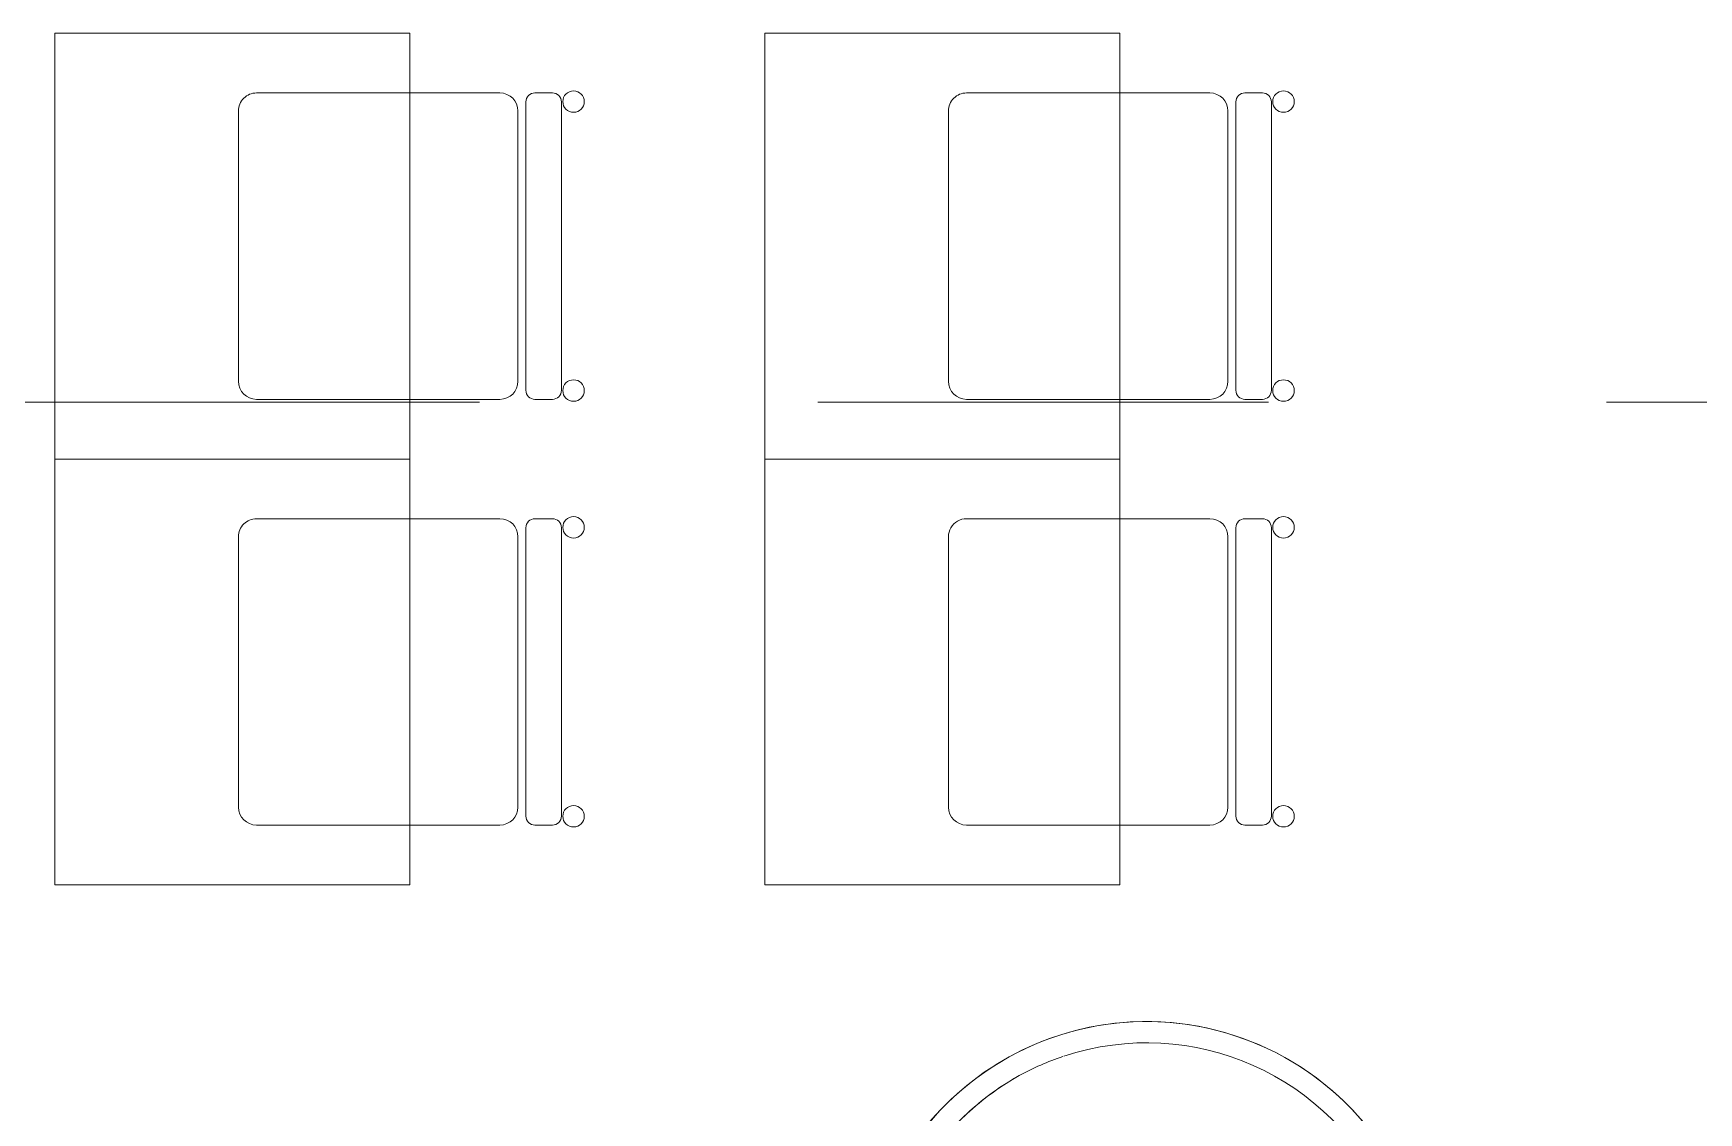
# Model space of a CAD drawing. Header units: millimetres. Extents: x 957 to 217451, y -8553 to 29000.
# Drawn here: x 39093 to 41439, y 2599 to 4120 of the extents above; entities that cross this region are included whole.
import ezdxf

# ---------------------------------------------------------------- set-up
doc = ezdxf.new("R2010")
doc.units = ezdxf.units.MM
doc.linetypes.add('Осевая', pattern=[3175, 635, -476.25, 1587.5, -476.25])
doc.layers.add('I-FURN-1', color=9, linetype='Continuous', lineweight=9, true_color=0x808080)
doc.layers.add('Оси-2', color=7, linetype='Осевая', lineweight=9)

# ---------------------------------------------------------------- blocks, each defined once
blk = doc.blocks.new('ПУФ - 1_53-25461890-План расстановки мебели и оборудования 3 этажа в осях 1-12')
at = {"layer": 'I-FURN-1'}
for radius, start, end in [(400, 0, 180), (400, 0, 160), (370, 52.9412, 180), (370, 42.3529, 158.8235), (370, 0, 52.9412), (370, 0, 42.3529), (400, 160, 180), (370, 158.8235, 180), (400, 180, 360), (400, 180, 240), (370, 180, 349.4118), (370, 180, 349.4118), (400, 240, 0), (370, 349.5929, 0), (370, 349.5929, 360)]:
    blk.add_arc((0, 0), radius, start, end, dxfattribs=at)
blk = doc.blocks.new('Стол базовый прямоугольный - 1_7а-25476368-План расстановки мебели и оборудования 3 этажа в осях 1-12')
at = {"layer": 'I-FURN-1'}
for p, q in [((250, 300), (-250, 300)), ((-250, 300), (-250, -300)), ((250, -300), (250, 300)), ((-250, -300), (250, -300))]:
    blk.add_line(p, q, dxfattribs=at)
blk = doc.blocks.new('Стул Breuer - 1_9а-25403171-План расстановки мебели и оборудования 3 этажа в осях 1-12')
at = {"layer": 'I-FURN-1'}
for p, q in [((190.5, 241.3), (-190.5, 241.3)), ((-215.9, 215.9), (-215.9, 0)), ((215.9, 0), (215.9, 215.9)), ((-215.9, 0), (-215.9, -127)), ((215.9, -127), (215.9, 0)), ((203.2, -163.5), (-203.2, -163.5)), ((-190.5, -152.4), (190.5, -152.4)), ((-215.9, -176.2), (-215.9, -200.8)), ((215.9, -200.8), (215.9, -176.2)), ((-203.2, -213.5), (203.2, -213.5))]:
    blk.add_line(p, q, dxfattribs=at)
for centre, radius, start, end in [((-190.5, 215.9), 25.4, 90, 180), ((190.5, 215.9), 25.4, 0, 90), ((-190.5, -127), 25.4, 180, 270), ((190.5, -127), 25.4, 270, 360), ((-203.2, -176.2), 12.7, 90, 180), ((203.2, -176.2), 12.7, 360, 90), ((-203.2, -200.8), 12.7, 180, 270), ((203.2, -200.8), 12.7, 270, 360), ((-203.5, -230.6), 15.1, 360, 180), ((-203.5, -230.6), 15.1, 180, 360), ((203.7, -230.6), 15.1, 360, 180), ((203.7, -230.6), 15.1, 180, 360)]:
    blk.add_arc(centre, radius, start, end, dxfattribs=at)
blk = doc.blocks.new('Стул Breuer - 1_9а-V61-План расстановки мебели и оборудования 3 этажа в осях 1-12')
at = {"layer": 'I-FURN-1'}
for p, q in [((190.5, 241.3), (-190.5, 241.3)), ((-215.9, 215.9), (-215.9, 0)), ((215.9, 0), (215.9, 215.9)), ((-215.9, 0), (-215.9, -127)), ((215.9, -127), (215.9, 0)), ((203.2, -163.5), (-203.2, -163.5)), ((-190.5, -152.4), (190.5, -152.4)), ((-215.9, -176.2), (-215.9, -200.8)), ((215.9, -200.8), (215.9, -176.2)), ((-203.2, -213.5), (203.2, -213.5))]:
    blk.add_line(p, q, dxfattribs=at)
for centre, radius, start, end in [((-190.5, 215.9), 25.4, 90, 180), ((190.5, 215.9), 25.4, 30, 90), ((190.5, 215.9), 25.4, 0, 30), ((-190.5, -127), 25.4, 180, 270), ((190.5, -127), 25.4, 270, 360), ((-203.2, -176.2), 12.7, 90, 180), ((203.2, -176.2), 12.7, 360, 90), ((-203.2, -200.8), 12.7, 180, 270), ((203.2, -200.8), 12.7, 270, 360), ((-203.5, -230.6), 15.1, 360, 180), ((-203.5, -230.6), 15.1, 180, 360), ((203.7, -230.6), 15.1, 360, 180), ((203.7, -230.6), 15.1, 180, 360)]:
    blk.add_arc(centre, radius, start, end, dxfattribs=at)

msp = doc.modelspace()

# ---------------------------------------------------------------- linework, layer by layer
at = {"layer": 'Оси-2'}
msp.add_line((27497.7, 3600), (65753.2, 3600), dxfattribs=at)

# ---------------------------------------------------------------- block references
at = {"layer": 'I-FURN-1'}
for p in [(39373.2, 3820.1), (40373.2, 3820.1), (39373.2, 3220.1), (40373.2, 3220.1)]:
    msp.add_blockref('Стол базовый прямоугольный - 1_7а-25476368-План расстановки мебели и оборудования 3 этажа в осях 1-12', p, dxfattribs=at)
for name, p, rotation in [('Стул Breuer - 1_9а-25403171-План расстановки мебели и оборудования 3 этажа в осях 1-12', (39623.2, 3820.1), 89.99999999999959), ('Стул Breuer - 1_9а-25403171-План расстановки мебели и оборудования 3 этажа в осях 1-12', (40623.2, 3820.1), 89.99999999999959), ('Стул Breuer - 1_9а-25403171-План расстановки мебели и оборудования 3 этажа в осях 1-12', (39623.2, 3220.1), 89.99999999999959), ('Стул Breuer - 1_9а-V61-План расстановки мебели и оборудования 3 этажа в осях 1-12', (40623.2, 3220.1), 89.99999999999959), ('ПУФ - 1_53-25461890-План расстановки мебели и оборудования 3 этажа в осях 1-12', (40660.8, 2327.3), 118.9499011641568)]:
    msp.add_blockref(name, p, dxfattribs=dict(at, rotation=rotation))

doc.saveas('drawing.dxf')
